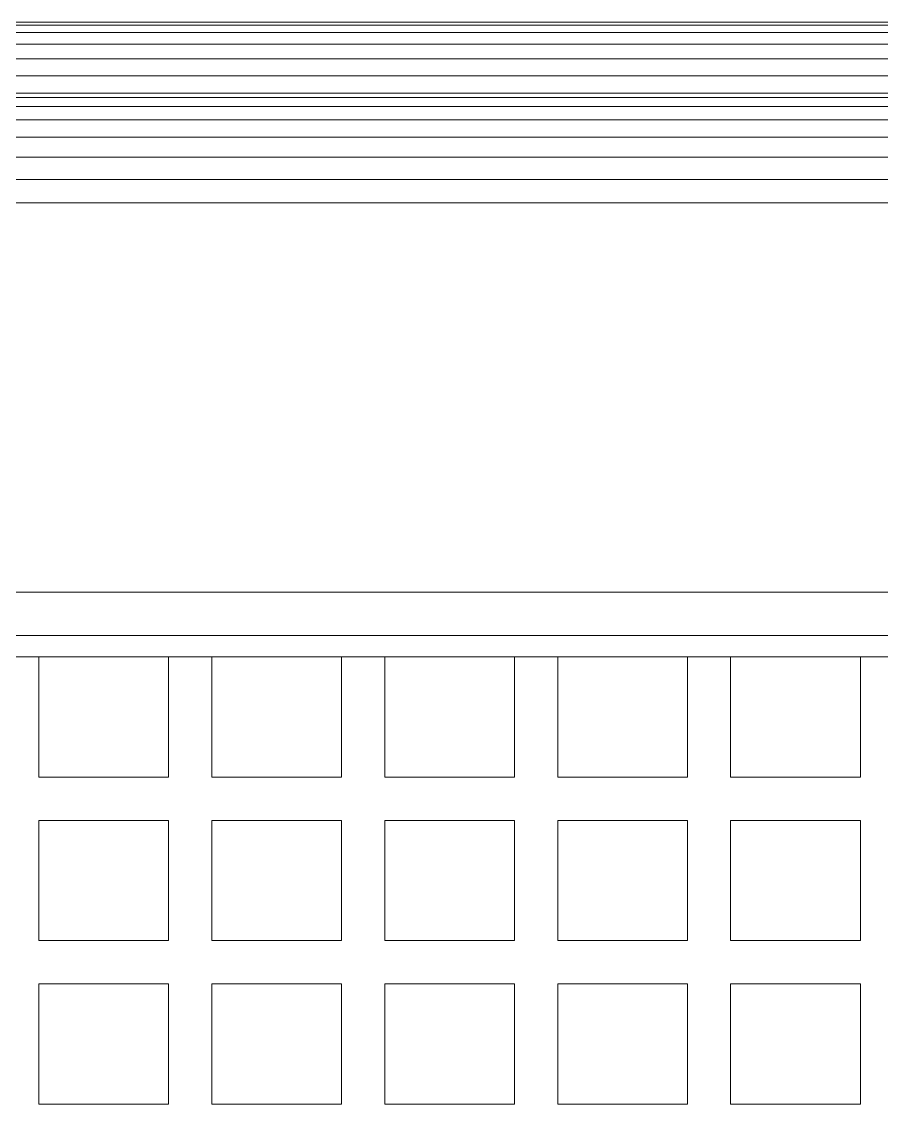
# Model space of a CAD drawing. Header units: millimetres. Extents: x 3554773 to 3850347, y -1853213 to -1653133.
# Drawn here: x 3621865 to 3625887, y -1711950 to -1706796 of the extents above; entities that cross this region are included whole.
import ezdxf

# ---------------------------------------------------------------- set-up
doc = ezdxf.new("R2010")
doc.units = ezdxf.units.MM
doc.header["$MEASUREMENT"] = 0
doc.set_wipeout_variables(frame=1)
doc.linetypes.add('Wipeout_Contour', pattern=[1000, 0, -1000])
doc.layers.add('Structural - Bearing', color=7, linetype='Continuous')
doc.layers.add('Structural - Bearing_Pen_No__3', color=7, linetype='Continuous', lineweight=18, true_color=0xff6600)
doc.layers.add('Structural - Bearing_Pen_No__87', color=7, linetype='Continuous', lineweight=20, true_color=0x6a6a6a)

msp = doc.modelspace()

# ---------------------------------------------------------------- wipeouts: each hides what was drawn before it
at = {"color": 254, "linetype": 'Wipeout_Contour', "lineweight": 0, "ltscale": 16283159.05650103}
msp.add_wipeout([(3618066.4, -1707640.1), (3641180.2, -1707640.1), (3641188.2, -1707532.1), (3618066.4, -1707532.1)], dxfattribs=at).dxf.layer = 'Structural - Bearing'
at = {"color": 254, "linetype": 'Wipeout_Contour', "lineweight": 0, "ltscale": 40704785.87758876}
msp.add_wipeout([(3619213.6, -1709460), (3618066.4, -1709460), (3618066.4, -1720177.4), (3618167.5, -1720177.4), (3618167.5, -1720379.6), (3634378.4, -1720379.6), (3634378.4, -1709460), (3633368.7, -1709460), (3633368.7, -1716739.7), (3619213.6, -1716739.7)], dxfattribs=at).dxf.layer = 'Structural - Bearing'

# ---------------------------------------------------------------- next in the draw order: wipeouts: each hides what was drawn before it
at = {"color": 254, "linetype": 'Wipeout_Contour', "lineweight": 0, "ltscale": 16283123.32629612}
msp.add_wipeout([(3618066.4, -1707532.1), (3641188.2, -1707532.1), (3641219.4, -1707428.1), (3618066.4, -1707428.1)], dxfattribs=at).dxf.layer = 'Structural - Bearing'
at = {"color": 254, "linetype": 'Wipeout_Contour', "lineweight": 0, "ltscale": 16280516.92095852}
msp.add_wipeout([(3618066.4, -1707640.1), (3618066.4, -1709460), (3634378.4, -1709460), (3634378.4, -1707640.1)], dxfattribs=at).dxf.layer = 'Structural - Bearing'
at = {"color": 254, "linetype": 'Wipeout_Contour', "lineweight": 0, "ltscale": 16277906.41712569}
msp.add_wipeout([(3621943.5, -1711088.9), (3622550.2, -1711088.9), (3622550.2, -1710527.2), (3621943.5, -1710527.2)], dxfattribs=at).dxf.layer = 'Structural - Bearing'
at = {"color": 254, "linetype": 'Wipeout_Contour', "lineweight": 0, "ltscale": 16278630.54334826}
msp.add_wipeout([(3622752.4, -1710527.2), (3622752.4, -1711088.9), (3623359.1, -1711088.9), (3623359.1, -1710527.2)], dxfattribs=at).dxf.layer = 'Structural - Bearing'
at = {"color": 254, "linetype": 'Wipeout_Contour', "lineweight": 0, "ltscale": 16279354.67658402}
msp.add_wipeout([(3623561.3, -1710527.2), (3623561.3, -1711088.9), (3624167.9, -1711088.9), (3624167.9, -1710527.2)], dxfattribs=at).dxf.layer = 'Structural - Bearing'
at = {"color": 254, "linetype": 'Wipeout_Contour', "lineweight": 0, "ltscale": 16280078.81710311}
msp.add_wipeout([(3624370.1, -1710527.2), (3624370.1, -1711088.9), (3624976.8, -1711088.9), (3624976.8, -1710527.2)], dxfattribs=at).dxf.layer = 'Structural - Bearing'
at = {"color": 254, "linetype": 'Wipeout_Contour', "lineweight": 0, "ltscale": 16280802.96463349}
msp.add_wipeout([(3625785.6, -1710527.2), (3625179, -1710527.2), (3625179, -1711088.9), (3625785.6, -1711088.9)], dxfattribs=at).dxf.layer = 'Structural - Bearing'
at = {"color": 254, "linetype": 'Wipeout_Contour', "lineweight": 0, "ltscale": 16278227.60699401}
msp.add_wipeout([(3621943.5, -1711852.9), (3622550.2, -1711852.9), (3622550.2, -1711291.2), (3621943.5, -1711291.2)], dxfattribs=at).dxf.layer = 'Structural - Bearing'
at = {"color": 254, "linetype": 'Wipeout_Contour', "lineweight": 0, "ltscale": 16278951.71892931}
msp.add_wipeout([(3622752.4, -1711291.2), (3622752.4, -1711852.9), (3623359.1, -1711852.9), (3623359.1, -1711291.2)], dxfattribs=at).dxf.layer = 'Structural - Bearing'
at = {"color": 254, "linetype": 'Wipeout_Contour', "lineweight": 0, "ltscale": 16279675.83787891}
msp.add_wipeout([(3623561.3, -1711291.2), (3623561.3, -1711852.9), (3624167.9, -1711852.9), (3624167.9, -1711291.2)], dxfattribs=at).dxf.layer = 'Structural - Bearing'
at = {"color": 254, "linetype": 'Wipeout_Contour', "lineweight": 0, "ltscale": 16280399.96411298}
msp.add_wipeout([(3624370.1, -1711852.9), (3624976.8, -1711852.9), (3624976.8, -1711291.2), (3624370.1, -1711291.2)], dxfattribs=at).dxf.layer = 'Structural - Bearing'
at = {"color": 254, "linetype": 'Wipeout_Contour', "lineweight": 0, "ltscale": 16281124.09735947}
msp.add_wipeout([(3625179, -1711852.9), (3625785.6, -1711852.9), (3625785.6, -1711291.2), (3625179, -1711291.2)], dxfattribs=at).dxf.layer = 'Structural - Bearing'

# ---------------------------------------------------------------- next in the draw order: linework, layer by layer
at = {"layer": 'Structural - Bearing_Pen_No__3', "linetype": 'Continuous'}
for p, q in [((3622550.2, -1710527.2), (3621943.5, -1710527.2)), ((3621943.5, -1711088.9), (3621943.5, -1710527.2)), ((3622550.2, -1710527.2), (3622550.2, -1711088.9)), ((3623359.1, -1710527.2), (3622752.4, -1710527.2)), ((3622752.4, -1711088.9), (3622752.4, -1710527.2)), ((3623359.1, -1710527.2), (3623359.1, -1711088.9)), ((3624167.9, -1710527.2), (3623561.3, -1710527.2)), ((3623561.3, -1711088.9), (3623561.3, -1710527.2)), ((3624167.9, -1710527.2), (3624167.9, -1711088.9)), ((3624976.8, -1710527.2), (3624370.1, -1710527.2)), ((3624370.1, -1711088.9), (3624370.1, -1710527.2)), ((3624976.8, -1710527.2), (3624976.8, -1711088.9)), ((3625785.6, -1710527.2), (3625179, -1710527.2)), ((3625179, -1711088.9), (3625179, -1710527.2)), ((3625785.6, -1710527.2), (3625785.6, -1711088.9)), ((3621943.5, -1711088.9), (3622550.2, -1711088.9)), ((3622752.4, -1711088.9), (3623359.1, -1711088.9)), ((3623561.3, -1711088.9), (3624167.9, -1711088.9)), ((3624370.1, -1711088.9), (3624976.8, -1711088.9)), ((3625179, -1711088.9), (3625785.6, -1711088.9)), ((3621943.5, -1711852.9), (3621943.5, -1711291.2)), ((3621943.5, -1711291.2), (3622550.2, -1711291.2)), ((3622550.2, -1711291.2), (3622550.2, -1711852.9)), ((3622752.4, -1711852.9), (3622752.4, -1711291.2)), ((3622752.4, -1711291.2), (3623359.1, -1711291.2)), ((3623359.1, -1711291.2), (3623359.1, -1711852.9)), ((3623561.3, -1711852.9), (3623561.3, -1711291.2)), ((3623561.3, -1711291.2), (3624167.9, -1711291.2)), ((3624167.9, -1711291.2), (3624167.9, -1711852.9)), ((3624370.1, -1711852.9), (3624370.1, -1711291.2)), ((3624370.1, -1711291.2), (3624976.8, -1711291.2)), ((3624976.8, -1711291.2), (3624976.8, -1711852.9)), ((3625179, -1711852.9), (3625179, -1711291.2)), ((3625179, -1711291.2), (3625785.6, -1711291.2)), ((3625785.6, -1711291.2), (3625785.6, -1711852.9)), ((3621943.5, -1711852.9), (3622550.2, -1711852.9)), ((3622752.4, -1711852.9), (3623359.1, -1711852.9)), ((3623561.3, -1711852.9), (3624167.9, -1711852.9)), ((3624370.1, -1711852.9), (3624976.8, -1711852.9)), ((3625179, -1711852.9), (3625785.6, -1711852.9))]:
    msp.add_line(p, q, dxfattribs=at)
at = {"layer": 'Structural - Bearing_Pen_No__87', "linetype": 'Continuous'}
for p, q in [((3618066.4, -1707532.1), (3641188.2, -1707532.1)), ((3618066.4, -1707640.1), (3641180.2, -1707640.1))]:
    msp.add_line(p, q, dxfattribs=at)

# ---------------------------------------------------------------- next in the draw order: wipeouts: each hides what was drawn before it
at = {"color": 254, "linetype": 'Wipeout_Contour', "lineweight": 0, "ltscale": 16283100.54085671}
msp.add_wipeout([(3618066.4, -1707428.1), (3641219.4, -1707428.1), (3641272.8, -1707333.5), (3618066.4, -1707333.5)], dxfattribs=at).dxf.layer = 'Structural - Bearing'
at = {"color": 254, "linetype": 'Wipeout_Contour', "lineweight": 0, "ltscale": 24421526.57169771}
msp.add_wipeout([(3619213.6, -1709460), (3619213.6, -1709662.2), (3619415.9, -1709662.2), (3633166.5, -1709662.2), (3633368.7, -1709662.2), (3633368.7, -1709460)], dxfattribs=at).dxf.layer = 'Structural - Bearing'

# ---------------------------------------------------------------- next in the draw order: linework, layer by layer
at = {"layer": 'Structural - Bearing_Pen_No__3', "linetype": 'Continuous'}
msp.add_line((3633368.7, -1709460), (3619213.6, -1709460), dxfattribs=at)
at = {"layer": 'Structural - Bearing_Pen_No__87', "linetype": 'Continuous'}
msp.add_line((3618066.4, -1707428.1), (3641219.4, -1707428.1), dxfattribs=at)

# ---------------------------------------------------------------- next in the draw order: wipeouts: each hides what was drawn before it
at = {"color": 254, "linetype": 'Wipeout_Contour', "lineweight": 0, "ltscale": 16283091.92403332}
msp.add_wipeout([(3618066.4, -1707333.5), (3641272.8, -1707333.5), (3641345.6, -1707252.6), (3618066.4, -1707252.6)], dxfattribs=at).dxf.layer = 'Structural - Bearing'
at = {"color": 254, "linetype": 'Wipeout_Contour', "lineweight": 0, "ltscale": 24421611.53914871}
msp.add_wipeout([(3619415.9, -1709662.2), (3619415.9, -1709763.3), (3619517, -1709763.3), (3633065.4, -1709763.3), (3633166.5, -1709763.3), (3633166.5, -1709662.2)], dxfattribs=at).dxf.layer = 'Structural - Bearing'

# ---------------------------------------------------------------- next in the draw order: linework, layer by layer
at = {"layer": 'Structural - Bearing_Pen_No__3', "linetype": 'Continuous'}
msp.add_line((3619415.9, -1709662.2), (3633166.5, -1709662.2), dxfattribs=at)
at = {"layer": 'Structural - Bearing_Pen_No__87', "linetype": 'Continuous'}
msp.add_line((3618066.4, -1707333.5), (3641272.8, -1707333.5), dxfattribs=at)

# ---------------------------------------------------------------- next in the draw order: wipeouts: each hides what was drawn before it
at = {"color": 254, "linetype": 'Wipeout_Contour', "lineweight": 0, "ltscale": 16283097.89569882}
msp.add_wipeout([(3618066.4, -1707252.6), (3641345.6, -1707252.6), (3641434.1, -1707189.9), (3618066.4, -1707189.9)], dxfattribs=at).dxf.layer = 'Structural - Bearing'
at = {"color": 254, "linetype": 'Wipeout_Contour', "lineweight": 0, "ltscale": 16277585.25599021}
msp.add_wipeout([(3621943.5, -1709763.3), (3621943.5, -1710325), (3622550.2, -1710325), (3622550.2, -1709763.3)], dxfattribs=at).dxf.layer = 'Structural - Bearing'
at = {"color": 254, "linetype": 'Wipeout_Contour', "lineweight": 0, "ltscale": 16278309.39649935}
msp.add_wipeout([(3623359.1, -1709763.3), (3622752.4, -1709763.3), (3622752.4, -1710325), (3623359.1, -1710325)], dxfattribs=at).dxf.layer = 'Structural - Bearing'
at = {"color": 254, "linetype": 'Wipeout_Contour', "lineweight": 0, "ltscale": 16279033.54402054}
msp.add_wipeout([(3624167.9, -1709763.3), (3623561.3, -1709763.3), (3623561.3, -1710325), (3624167.9, -1710325)], dxfattribs=at).dxf.layer = 'Structural - Bearing'
at = {"color": 254, "linetype": 'Wipeout_Contour', "lineweight": 0, "ltscale": 16279757.69882394}
msp.add_wipeout([(3624370.1, -1710325), (3624976.8, -1710325), (3624976.8, -1709763.3), (3624370.1, -1709763.3)], dxfattribs=at).dxf.layer = 'Structural - Bearing'
at = {"color": 254, "linetype": 'Wipeout_Contour', "lineweight": 0, "ltscale": 16280481.8606375}
msp.add_wipeout([(3625179, -1710325), (3625785.6, -1710325), (3625785.6, -1709763.3), (3625179, -1709763.3)], dxfattribs=at).dxf.layer = 'Structural - Bearing'

# ---------------------------------------------------------------- next in the draw order: linework, layer by layer
at = {"layer": 'Structural - Bearing_Pen_No__3', "linetype": 'Continuous'}
for p, q in [((3621943.5, -1709763.3), (3621741.3, -1709763.3)), ((3621943.5, -1710325), (3621943.5, -1709763.3)), ((3622550.2, -1709763.3), (3621943.5, -1709763.3)), ((3622752.4, -1709763.3), (3622550.2, -1709763.3)), ((3622550.2, -1709763.3), (3622550.2, -1710325)), ((3622752.4, -1710325), (3622752.4, -1709763.3)), ((3623359.1, -1709763.3), (3622752.4, -1709763.3)), ((3623561.3, -1709763.3), (3623359.1, -1709763.3)), ((3623359.1, -1709763.3), (3623359.1, -1710325)), ((3623561.3, -1710325), (3623561.3, -1709763.3)), ((3624167.9, -1709763.3), (3623561.3, -1709763.3)), ((3624370.1, -1709763.3), (3624167.9, -1709763.3)), ((3624167.9, -1709763.3), (3624167.9, -1710325)), ((3624370.1, -1710325), (3624370.1, -1709763.3)), ((3624976.8, -1709763.3), (3624370.1, -1709763.3)), ((3625179, -1709763.3), (3624976.8, -1709763.3)), ((3624976.8, -1709763.3), (3624976.8, -1710325)), ((3625179, -1710325), (3625179, -1709763.3)), ((3625785.6, -1709763.3), (3625179, -1709763.3)), ((3625987.9, -1709763.3), (3625785.6, -1709763.3)), ((3625785.6, -1709763.3), (3625785.6, -1710325)), ((3621943.5, -1710325), (3622550.2, -1710325)), ((3622752.4, -1710325), (3623359.1, -1710325)), ((3623561.3, -1710325), (3624167.9, -1710325)), ((3624370.1, -1710325), (3624976.8, -1710325)), ((3625179, -1710325), (3625785.6, -1710325))]:
    msp.add_line(p, q, dxfattribs=at)
at = {"layer": 'Structural - Bearing_Pen_No__87', "linetype": 'Continuous'}
msp.add_line((3618066.4, -1707252.6), (3641345.6, -1707252.6), dxfattribs=at)

# ---------------------------------------------------------------- next in the draw order: wipeouts: each hides what was drawn before it
at = {"color": 254, "linetype": 'Wipeout_Contour', "lineweight": 0, "ltscale": 16283118.17967104}
msp.add_wipeout([(3618066.4, -1707189.9), (3641434.1, -1707189.9), (3641534.4, -1707147.9), (3618066.4, -1707147.9)], dxfattribs=at).dxf.layer = 'Structural - Bearing'

# ---------------------------------------------------------------- next in the draw order: linework, layer by layer
at = {"layer": 'Structural - Bearing_Pen_No__87', "linetype": 'Continuous'}
msp.add_line((3618066.4, -1707189.9), (3641434.1, -1707189.9), dxfattribs=at)

# ---------------------------------------------------------------- next in the draw order: wipeouts: each hides what was drawn before it
at = {"color": 254, "linetype": 'Wipeout_Contour', "lineweight": 0, "ltscale": 16283151.71215825}
msp.add_wipeout([(3618066.4, -1707147.9), (3641534.4, -1707147.9), (3641641.2, -1707128.9), (3618066.4, -1707128.9)], dxfattribs=at).dxf.layer = 'Structural - Bearing'

# ---------------------------------------------------------------- next in the draw order: wipeouts: each hides what was drawn before it
at = {"color": 254, "linetype": 'Wipeout_Contour', "lineweight": 0, "ltscale": 16283154.73803714}
msp.add_wipeout([(3618066.4, -1707128.9), (3641641.2, -1707128.9), (3641642.8, -1707046.8), (3618066.4, -1707046.8)], dxfattribs=at).dxf.layer = 'Structural - Bearing'

# ---------------------------------------------------------------- next in the draw order: linework, layer by layer
at = {"layer": 'Structural - Bearing_Pen_No__87', "linetype": 'Continuous'}
for p, q in [((3618066.4, -1707128.9), (3641641.2, -1707128.9)), ((3618066.4, -1707147.9), (3641534.4, -1707147.9))]:
    msp.add_line(p, q, dxfattribs=at)

# ---------------------------------------------------------------- next in the draw order: wipeouts: each hides what was drawn before it
at = {"color": 254, "linetype": 'Wipeout_Contour', "lineweight": 0, "ltscale": 16283126.72047415}
msp.add_wipeout([(3618066.4, -1706968.3), (3618066.4, -1707046.8), (3641642.8, -1707046.8), (3641666.7, -1706968.3)], dxfattribs=at).dxf.layer = 'Structural - Bearing'

# ---------------------------------------------------------------- next in the draw order: linework, layer by layer
at = {"layer": 'Structural - Bearing_Pen_No__87', "linetype": 'Continuous'}
msp.add_line((3618066.4, -1707046.8), (3641642.8, -1707046.8), dxfattribs=at)

# ---------------------------------------------------------------- next in the draw order: wipeouts: each hides what was drawn before it
at = {"color": 254, "linetype": 'Wipeout_Contour', "lineweight": 0, "ltscale": 16283111.10413661}
msp.add_wipeout([(3618066.4, -1706968.3), (3641666.7, -1706968.3), (3641711.2, -1706899.5), (3618066.4, -1706899.5)], dxfattribs=at).dxf.layer = 'Structural - Bearing'

# ---------------------------------------------------------------- next in the draw order: linework, layer by layer
at = {"layer": 'Structural - Bearing_Pen_No__87', "linetype": 'Continuous'}
msp.add_line((3618066.4, -1706968.3), (3641666.7, -1706968.3), dxfattribs=at)

# ---------------------------------------------------------------- next in the draw order: wipeouts: each hides what was drawn before it
at = {"color": 254, "linetype": 'Wipeout_Contour', "lineweight": 0, "ltscale": 16283109.00519816}
msp.add_wipeout([(3618066.4, -1706899.5), (3641711.2, -1706899.5), (3641772.7, -1706845.3), (3618066.4, -1706845.3)], dxfattribs=at).dxf.layer = 'Structural - Bearing'

# ---------------------------------------------------------------- next in the draw order: linework, layer by layer
at = {"layer": 'Structural - Bearing_Pen_No__87', "linetype": 'Continuous'}
msp.add_line((3618066.4, -1706899.5), (3641711.2, -1706899.5), dxfattribs=at)

# ---------------------------------------------------------------- next in the draw order: wipeouts: each hides what was drawn before it
at = {"color": 254, "linetype": 'Wipeout_Contour', "lineweight": 0, "ltscale": 16283120.48156831}
msp.add_wipeout([(3618066.4, -1706845.3), (3641772.7, -1706845.3), (3641846.7, -1706809.8), (3618066.4, -1706809.8)], dxfattribs=at).dxf.layer = 'Structural - Bearing'

# ---------------------------------------------------------------- next in the draw order: linework, layer by layer
at = {"layer": 'Structural - Bearing_Pen_No__87', "linetype": 'Continuous'}
msp.add_line((3618066.4, -1706845.3), (3641772.7, -1706845.3), dxfattribs=at)

# ---------------------------------------------------------------- next in the draw order: wipeouts: each hides what was drawn before it
at = {"color": 254, "linetype": 'Wipeout_Contour', "lineweight": 0, "ltscale": 16283144.79808663}
msp.add_wipeout([(3618066.4, -1706809.8), (3641846.7, -1706809.8), (3641927.5, -1706796), (3618066.4, -1706796)], dxfattribs=at).dxf.layer = 'Structural - Bearing'

# ---------------------------------------------------------------- next in the draw order: linework, layer by layer
at = {"layer": 'Structural - Bearing_Pen_No__87', "linetype": 'Continuous'}
for p, q in [((3618066.4, -1706796), (3641927.5, -1706796)), ((3641846.7, -1706809.8), (3618066.4, -1706809.8))]:
    msp.add_line(p, q, dxfattribs=at)

doc.saveas('drawing.dxf')
